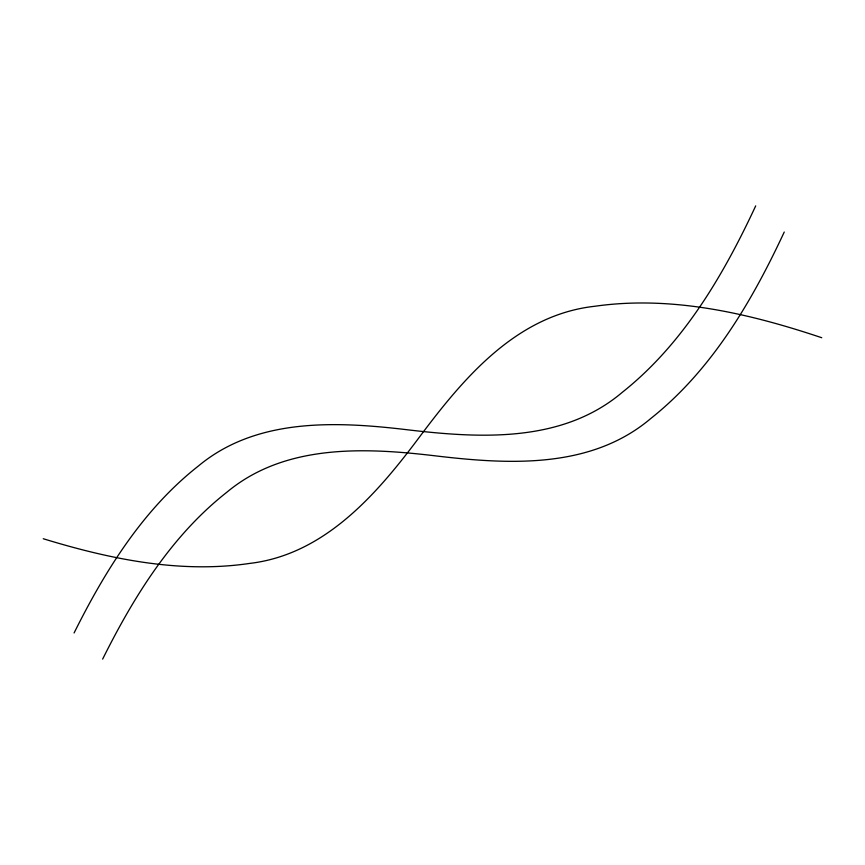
<?xml version="1.0" encoding="UTF-8"?>
<svg xmlns="http://www.w3.org/2000/svg" width="865" height="865" viewBox="0 0 865 865"><rect width="100%" height="100%" fill="white"/><g stroke="black" fill="none" stroke-linecap="round" stroke-linejoin="round"><path stroke-width="1.3" d="M755.696 205.892C723.345 275.308 683.134 344.011 622.324 392.288C562.304 443.161 480.28 438.382 407.21 429.754C336.539 421.352 256.483 417.503 198.301 466.084C142.952 509.539 105.098 570.77 74.087 632.964M784.241 232.036C751.901 301.442 711.679 370.155 650.869 418.433C590.849 469.306 508.825 464.527 435.755 455.898C365.084 447.497 285.039 443.648 226.857 492.228C171.508 535.684 133.653 596.915 102.643 659.108M43.25 538.733C109.639 559.049 180.039 573.711 249.574 563.429C324.894 554.584 377.162 493.774 419.73 436.695C463.802 377.735 516.74 314.838 594.99 306.242C671.77 295.311 749.22 313.411 821.75 337.728"/></g></svg>
